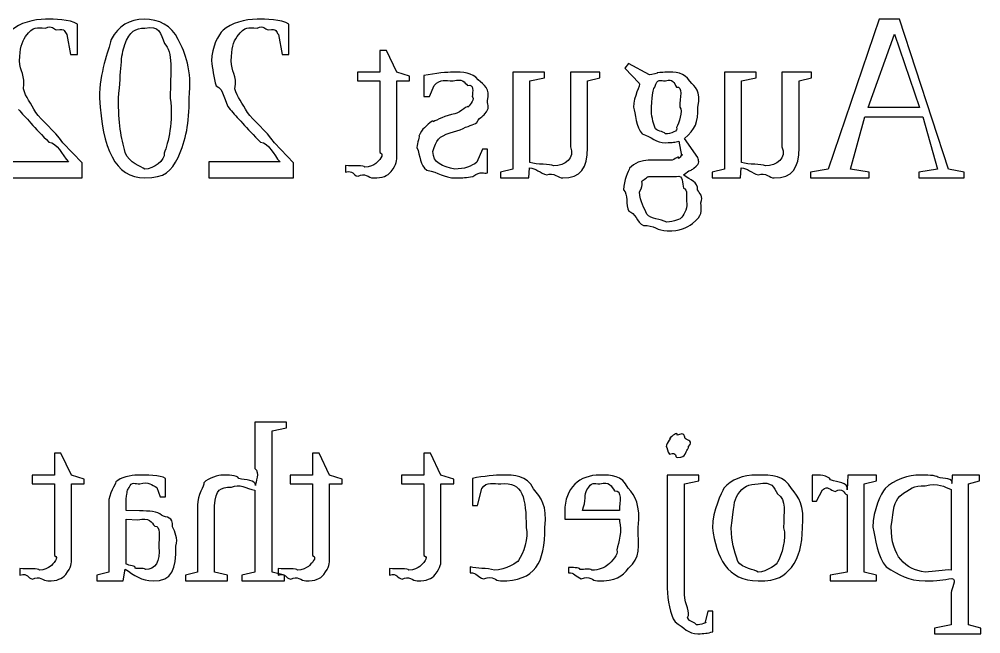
# Model space of a CAD drawing. Header units: millimetres. Extents: x 21 to 196, y 128 to 259.
# Drawn here: x 109.23 to 128.47, y 227.08 to 239.38 of the extents above; entities that cross this region are included whole.
import ezdxf

# ---------------------------------------------------------------- set-up
doc = ezdxf.new("R2010")
doc.units = ezdxf.units.MM
doc.layers.get('0').update_dxf_attribs({"linetype": 'CONTINUOUS'})

msp = doc.modelspace()

# ---------------------------------------------------------------- linework, layer by layer
at = {"color": 250}
for p, q in [((126.432, 239.378), (125.413, 236.379)), ((126.84, 239.378), (126.432, 239.378)), ((127.821, 236.379), (126.84, 239.378)), ((110.393, 238.672), (110.393, 239.279)), ((114.627, 238.672), (114.627, 239.279)), ((110.184, 239.074), (110.255, 238.672)), ((114.417, 239.074), (114.489, 238.672)), ((126.217, 237.614), (126.741, 239.08)), ((126.741, 239.08), (127.243, 237.614)), ((116.576, 238.755), (116.444, 238.755)), ((116.444, 238.755), (116.444, 238.319)), ((116.786, 238.319), (116.576, 238.755)), ((110.255, 238.672), (110.393, 238.672)), ((114.489, 238.672), (114.627, 238.672)), ((121.42, 238.49), (121.349, 238.402)), ((121.349, 238.402), (121.635, 238.099)), ((121.839, 238.264), (121.42, 238.49)), ((116.444, 238.319), (115.998, 238.319)), ((115.998, 238.319), (115.998, 238.143)), ((117.04, 238.236), (116.786, 238.319)), ((117.04, 238.143), (117.04, 238.236)), ((117.325, 238.253), (117.325, 237.829)), ((119.739, 238.319), (119.105, 238.319)), ((119.105, 238.319), (119.105, 236.379)), ((119.447, 238.143), (119.739, 238.204)), ((119.739, 238.204), (119.739, 238.319)), ((120.847, 238.319), (120.257, 238.319)), ((120.257, 238.319), (120.257, 236.825)), ((120.599, 238.143), (120.847, 238.204)), ((120.847, 238.204), (120.847, 238.319)), ((123.972, 238.319), (123.339, 238.319)), ((123.339, 238.319), (123.339, 236.379)), ((123.68, 238.143), (123.972, 238.204)), ((123.972, 238.204), (123.972, 238.319)), ((125.081, 238.319), (124.491, 238.319)), ((124.491, 238.319), (124.491, 236.825)), ((124.832, 238.143), (125.081, 238.204)), ((125.081, 238.204), (125.081, 238.319)), ((115.998, 238.143), (116.444, 238.143)), ((116.444, 238.143), (116.444, 236.71)), ((116.786, 236.682), (116.786, 238.143)), ((116.786, 238.143), (117.04, 238.143)), ((117.435, 237.829), (117.529, 238.049)), ((119.447, 236.511), (119.447, 238.143)), ((120.599, 236.804), (120.599, 238.143)), ((123.68, 236.511), (123.68, 238.143)), ((124.832, 236.804), (124.832, 238.143)), ((110.834, 237.801), (110.834, 237.801)), ((111.215, 237.801), (111.215, 237.801)), ((117.325, 237.829), (117.435, 237.829)), ((121.52, 237.619), (121.52, 237.619)), ((127.243, 237.614), (126.217, 237.614)), ((125.859, 236.379), (126.151, 237.427)), ((126.151, 237.427), (127.309, 237.427)), ((127.309, 237.427), (127.601, 236.379)), ((117.849, 237.107), (118.052, 237.167)), ((122.159, 237.085), (122.159, 237.085)), ((110.487, 236.506), (110.101, 236.908)), ((114.72, 236.506), (114.335, 236.908)), ((122.429, 236.941), (122.479, 236.655)), ((122.809, 236.611), (122.539, 236.991)), ((117.187, 236.814), (117.187, 236.814)), ((118.499, 236.781), (118.383, 236.517)), ((118.598, 236.781), (118.499, 236.781)), ((118.598, 236.302), (118.598, 236.781)), ((110.217, 236.522), (108.789, 236.522)), ((110.487, 236.203), (110.487, 236.506)), ((114.45, 236.522), (113.023, 236.522)), ((113.023, 236.522), (113.023, 236.203)), ((114.72, 236.203), (114.72, 236.506)), ((115.755, 236.451), (115.755, 236.318)), ((122.269, 236.556), (121.812, 236.556)), ((119.105, 236.379), (118.857, 236.318)), ((118.857, 236.318), (118.857, 236.203)), ((119.425, 236.203), (119.441, 236.407)), ((123.339, 236.379), (123.091, 236.318)), ((123.091, 236.318), (123.091, 236.203)), ((123.658, 236.203), (123.675, 236.407)), ((125.413, 236.379), (125.06, 236.318)), ((125.06, 236.318), (125.06, 236.203)), ((126.234, 236.318), (125.859, 236.379)), ((126.234, 236.203), (126.234, 236.318)), ((127.601, 236.379), (127.226, 236.318)), ((127.226, 236.318), (127.226, 236.203)), ((128.136, 236.318), (127.821, 236.379)), ((128.136, 236.203), (128.136, 236.318)), ((108.789, 236.203), (110.487, 236.203)), ((113.023, 236.203), (114.72, 236.203)), ((116.312, 236.203), (116.312, 236.203)), ((118.857, 236.203), (119.425, 236.203)), ((121.845, 236.23), (122.379, 236.23)), ((123.091, 236.203), (123.658, 236.203)), ((125.06, 236.203), (126.234, 236.203)), ((127.226, 236.203), (128.136, 236.203)), ((121.641, 235.922), (121.641, 235.922))]:
    msp.add_line(p, q, dxfattribs=at)
at = {"color": 0}
for p, q in [((114.574, 231.316), (113.946, 231.316)), ((113.946, 231.316), (113.946, 230.39)), ((114.574, 231.2), (114.574, 231.316)), ((114.288, 231.14), (114.574, 231.2)), ((114.288, 228.317), (114.288, 231.14)), ((110.065, 230.693), (109.933, 230.693)), ((109.933, 230.693), (109.933, 230.258)), ((110.275, 230.258), (110.065, 230.693)), ((115.229, 230.693), (115.097, 230.693)), ((115.097, 230.693), (115.097, 230.258)), ((115.438, 230.258), (115.229, 230.693)), ((117.458, 230.693), (117.326, 230.693)), ((117.326, 230.693), (117.326, 230.258)), ((117.668, 230.258), (117.458, 230.693)), ((122.175, 230.831), (122.175, 230.831)), ((109.933, 230.258), (109.486, 230.258)), ((109.486, 230.258), (109.486, 230.081)), ((110.528, 230.175), (110.275, 230.258)), ((110.528, 230.081), (110.528, 230.175)), ((111.598, 230.258), (111.598, 230.258)), ((112.154, 229.822), (112.154, 230.192)), ((115.097, 230.258), (114.65, 230.258)), ((114.65, 230.258), (114.65, 230.081)), ((115.692, 230.175), (115.438, 230.258)), ((115.692, 230.081), (115.692, 230.175)), ((117.326, 230.258), (116.88, 230.258)), ((116.88, 230.258), (116.88, 230.081)), ((117.922, 230.175), (117.668, 230.258)), ((117.922, 230.081), (117.922, 230.175)), ((118.296, 230.192), (118.296, 229.651)), ((122.826, 230.258), (122.192, 230.258)), ((122.192, 230.258), (122.192, 227.998)), ((122.539, 230.081), (122.826, 230.142)), ((122.826, 230.142), (122.826, 230.258)), ((125.094, 230.258), (125.094, 229.734)), ((125.127, 230.258), (125.094, 230.258)), ((125.811, 230.258), (125.794, 229.966)), ((126.384, 230.258), (125.811, 230.258)), ((126.136, 230.081), (126.384, 230.142)), ((126.384, 230.142), (126.384, 230.258)), ((127.894, 230.258), (127.889, 230.092)), ((128.44, 230.258), (127.894, 230.258)), ((128.22, 230.081), (128.44, 230.142)), ((128.44, 230.142), (128.44, 230.258)), ((109.486, 230.081), (109.933, 230.081)), ((109.933, 230.081), (109.933, 228.648)), ((110.275, 228.621), (110.275, 230.081)), ((110.275, 230.081), (110.528, 230.081)), ((111.984, 230.01), (112.05, 229.822)), ((113.946, 229.955), (113.946, 228.317)), ((114.65, 230.081), (115.097, 230.081)), ((115.097, 230.081), (115.097, 228.648)), ((115.438, 228.621), (115.438, 230.081)), ((115.438, 230.081), (115.692, 230.081)), ((116.88, 230.081), (117.326, 230.081)), ((117.326, 230.081), (117.326, 228.648)), ((117.668, 228.621), (117.668, 230.081)), ((117.668, 230.081), (117.922, 230.081)), ((118.401, 229.651), (118.484, 229.988)), ((120.843, 230.081), (120.843, 230.081)), ((122.539, 227.871), (122.539, 230.081)), ((125.182, 229.734), (125.303, 229.96)), ((126.136, 228.317), (126.136, 230.081)), ((127.878, 229.971), (127.878, 228.356)), ((128.22, 227.259), (128.22, 230.081)), ((111.366, 229.552), (111.366, 229.784)), ((112.05, 229.822), (112.154, 229.822)), ((125.094, 229.734), (125.182, 229.734)), ((125.794, 229.861), (125.794, 228.317)), ((111.019, 229.701), (111.019, 228.317)), ((111.636, 229.541), (111.366, 229.552)), ((112.794, 229.657), (112.794, 228.317)), ((113.135, 228.317), (113.135, 229.64)), ((118.296, 229.651), (118.401, 229.651)), ((120.143, 229.525), (120.143, 229.376)), ((121.24, 229.552), (120.501, 229.552)), ((111.366, 229.376), (111.603, 229.365)), ((111.366, 228.477), (111.366, 229.376)), ((120.143, 229.376), (121.24, 229.376)), ((121.24, 229.376), (121.24, 229.326)), ((123.101, 229.205), (123.101, 229.205)), ((123.476, 229.205), (123.476, 229.205)), ((126.676, 229.227), (126.676, 229.227)), ((109.244, 228.389), (109.244, 228.257)), ((111.311, 228.141), (111.35, 228.378)), ((114.408, 228.389), (114.408, 228.257)), ((116.637, 228.389), (116.637, 228.257)), ((118.252, 228.422), (118.252, 228.301)), ((120.22, 228.411), (120.22, 228.301)), ((111.019, 228.317), (110.782, 228.257)), ((110.782, 228.257), (110.782, 228.141)), ((112.794, 228.317), (112.557, 228.257)), ((112.557, 228.257), (112.557, 228.141)), ((113.395, 228.257), (113.135, 228.317)), ((113.395, 228.141), (113.395, 228.257)), ((113.946, 228.317), (113.681, 228.257)), ((113.681, 228.257), (113.681, 228.141)), ((114.536, 228.257), (114.288, 228.317)), ((114.536, 228.141), (114.536, 228.257)), ((125.794, 228.317), (125.458, 228.257)), ((125.458, 228.257), (125.458, 228.141)), ((126.384, 228.257), (126.136, 228.317)), ((126.384, 228.141), (126.384, 228.257)), ((109.801, 228.141), (109.801, 228.141)), ((110.782, 228.141), (111.311, 228.141)), ((112.557, 228.141), (113.395, 228.141)), ((113.681, 228.141), (114.536, 228.141)), ((114.964, 228.141), (114.964, 228.141)), ((117.194, 228.141), (117.194, 228.141)), ((125.458, 228.141), (126.384, 228.141)), ((127.878, 227.91), (127.878, 227.259)), ((123.008, 227.535), (122.953, 227.314)), ((123.107, 227.535), (123.008, 227.535)), ((123.107, 227.122), (123.107, 227.535)), ((127.878, 227.259), (127.542, 227.198)), ((128.468, 227.198), (128.22, 227.259)), ((127.542, 227.198), (127.542, 227.083)), ((127.542, 227.083), (128.468, 227.083)), ((128.468, 227.083), (128.468, 227.198))]:
    msp.add_line(p, q, dxfattribs=at)
at = {"color": 250}
for points in [[(109.754, 239.378), (109.525, 239.378), (109.227, 239.303), (109.076, 239.157)], [(110.393, 239.279), (110.237, 239.378), (109.93, 239.378), (109.754, 239.378)], [(111.727, 239.378), (111.439, 239.378), (111.217, 239.243), (111.066, 238.975)], [(112.411, 238.97), (112.27, 239.259), (112.033, 239.378), (111.727, 239.378)], [(113.987, 239.378), (113.758, 239.378), (113.461, 239.303), (113.309, 239.157)], [(114.627, 239.279), (114.471, 239.378), (114.163, 239.378), (113.987, 239.378)], [(109.357, 239.03), (109.525, 239.259), (109.571, 239.201), (109.754, 239.201)], [(109.754, 239.201), (109.9, 239.259), (109.903, 239.188), (109.98, 239.163)], [(109.98, 239.163), (110.171, 239.212), (110.126, 239.11), (110.184, 239.074)], [(111.341, 238.87), (111.439, 239.142), (111.56, 239.201), (111.744, 239.201)], [(111.744, 239.201), (112.039, 239.259), (112.055, 239.098), (112.135, 238.893)], [(113.309, 239.157), (113.218, 239.087), (113.078, 238.81), (113.078, 238.545)], [(113.59, 239.03), (113.758, 239.259), (113.804, 239.201), (113.987, 239.201)], [(113.987, 239.201), (114.133, 239.259), (114.136, 239.188), (114.213, 239.163)], [(114.213, 239.163), (114.405, 239.212), (114.359, 239.11), (114.417, 239.074)], [(109.236, 238.545), (109.245, 238.8), (109.277, 238.92), (109.357, 239.03)], [(111.066, 238.975), (111.016, 238.727), (110.834, 238.319), (110.834, 237.801)], [(112.631, 237.801), (112.685, 238.366), (112.558, 238.701), (112.411, 238.97)], [(113.469, 238.545), (113.479, 238.8), (113.51, 238.92), (113.59, 239.03)], [(111.215, 237.801), (111.27, 238.353), (111.257, 238.653), (111.341, 238.87)], [(112.135, 238.893), (112.314, 238.73), (112.251, 238.322), (112.251, 237.801)], [(109.313, 237.983), (109.363, 238.26), (109.236, 238.336), (109.236, 238.545)], [(113.078, 238.545), (113.1, 238.41), (113.109, 238.201), (113.171, 238.044)], [(113.546, 237.983), (113.596, 238.26), (113.469, 238.336), (113.469, 238.545)], [(117.898, 238.319), (117.808, 238.319), (117.556, 238.297), (117.325, 238.253)], [(117.529, 238.049), (117.676, 238.201), (117.738, 238.143), (117.915, 238.143)], [(118.411, 238.165), (118.293, 238.319), (118.116, 238.319), (117.898, 238.319)], [(117.915, 238.143), (118.095, 238.201), (118.135, 238.113), (118.201, 238.055)], [(121.994, 238.303), (122.035, 238.297), (121.877, 238.278), (121.839, 238.264)], [(121.944, 238.022), (121.994, 238.201), (122.06, 238.143), (122.159, 238.143)], [(122.154, 238.319), (122.167, 238.319), (122.06, 238.314), (121.994, 238.303)], [(122.644, 238.137), (122.538, 238.319), (122.367, 238.319), (122.154, 238.319)], [(122.159, 238.143), (122.311, 238.201), (122.333, 238.102), (122.379, 238.022)], [(109.561, 237.509), (109.462, 237.698), (109.361, 237.821), (109.313, 237.983)], [(113.171, 238.044), (113.339, 237.978), (113.323, 237.727), (113.447, 237.57)], [(113.794, 237.509), (113.695, 237.698), (113.594, 237.821), (113.546, 237.983)], [(118.201, 238.055), (118.342, 238.088), (118.295, 237.924), (118.295, 237.829)], [(118.598, 237.746), (118.661, 237.996), (118.536, 238.062), (118.411, 238.165)], [(121.635, 238.099), (121.667, 238.062), (121.52, 237.829), (121.52, 237.619)], [(121.878, 237.619), (121.906, 237.923), (121.9, 237.94), (121.944, 238.022)], [(122.379, 238.022), (122.52, 238.04), (122.446, 237.807), (122.446, 237.619)], [(122.809, 237.619), (122.88, 237.958), (122.754, 238.016), (122.644, 238.137)], [(110.834, 237.801), (110.899, 236.79), (111.137, 236.203), (111.744, 236.203)], [(111.347, 236.715), (111.27, 237.003), (111.215, 237.301), (111.215, 237.801)], [(112.251, 237.801), (112.314, 237.334), (112.211, 236.911), (112.13, 236.699)], [(112.411, 236.611), (112.568, 236.981), (112.631, 237.279), (112.631, 237.801)], [(118.295, 237.829), (118.342, 237.793), (118.266, 237.677), (118.207, 237.619)], [(118.207, 237.619), (118.223, 237.68), (118.061, 237.517), (117.942, 237.482)], [(118.543, 237.487), (118.661, 237.603), (118.598, 237.647), (118.598, 237.746)], [(121.52, 237.619), (121.55, 237.5), (121.577, 237.206), (121.69, 237.085)], [(121.944, 237.217), (121.906, 237.319), (121.878, 237.439), (121.878, 237.619)], [(122.446, 237.619), (122.52, 237.547), (122.423, 237.295), (122.379, 237.211)], [(122.539, 236.991), (122.762, 237.187), (122.809, 237.307), (122.809, 237.619)], [(109.214, 237.57), (109.352, 237.429), (109.539, 237.198), (109.825, 236.919)], [(110.101, 236.908), (109.929, 237.153), (109.675, 237.355), (109.561, 237.509)], [(113.447, 237.57), (113.585, 237.429), (113.772, 237.198), (114.059, 236.919)], [(114.335, 236.908), (114.162, 237.153), (113.909, 237.355), (113.794, 237.509)], [(117.942, 237.482), (117.769, 237.455), (117.578, 237.36), (117.512, 237.327)], [(118.383, 237.31), (118.47, 237.459), (118.507, 237.417), (118.543, 237.487)], [(117.512, 237.327), (117.515, 237.389), (117.384, 237.253), (117.336, 237.206)], [(118.052, 237.167), (118.212, 237.246), (118.314, 237.262), (118.383, 237.31)], [(122.159, 237.085), (122.108, 237.143), (121.985, 237.129), (121.944, 237.217)], [(122.379, 237.211), (122.428, 237.143), (122.258, 237.085), (122.159, 237.085)], [(117.226, 237.041), (117.25, 237.051), (117.187, 236.903), (117.187, 236.814)], [(117.336, 237.206), (117.301, 237.176), (117.252, 237.103), (117.226, 237.041)], [(117.507, 236.732), (117.581, 236.963), (117.621, 237.03), (117.849, 237.107)], [(121.69, 237.085), (121.892, 237.025), (121.959, 236.908), (122.164, 236.908)], [(109.825, 236.919), (109.995, 236.911), (110.078, 236.666), (110.217, 236.522)], [(114.059, 236.919), (114.228, 236.911), (114.311, 236.666), (114.45, 236.522)], [(122.164, 236.908), (122.311, 236.908), (122.349, 236.919), (122.429, 236.941)], [(111.744, 236.379), (111.677, 236.437), (111.432, 236.491), (111.347, 236.715)], [(112.13, 236.699), (112.152, 236.556), (111.92, 236.379), (111.744, 236.379)], [(116.444, 236.71), (116.558, 236.679), (116.417, 236.54), (116.362, 236.489)], [(116.67, 236.329), (116.786, 236.489), (116.786, 236.53), (116.786, 236.682)], [(117.187, 236.814), (117.25, 236.644), (117.253, 236.459), (117.385, 236.357)], [(117.948, 236.379), (117.698, 236.437), (117.507, 236.496), (117.507, 236.732)], [(120.257, 236.825), (120.355, 236.6), (120.147, 236.445), (119.926, 236.445)], [(120.103, 236.203), (120.465, 236.203), (120.599, 236.402), (120.599, 236.804)], [(122.418, 236.589), (122.461, 236.673), (122.329, 236.556), (122.269, 236.556)], [(122.479, 236.655), (122.538, 236.717), (122.455, 236.611), (122.418, 236.589)], [(124.491, 236.825), (124.588, 236.6), (124.38, 236.445), (124.16, 236.445)], [(124.336, 236.203), (124.699, 236.203), (124.832, 236.402), (124.832, 236.804)], [(111.744, 236.203), (112.152, 236.203), (112.261, 236.338), (112.411, 236.611)], [(116.146, 236.418), (116.136, 236.463), (115.91, 236.428), (115.755, 236.451)], [(116.362, 236.489), (116.331, 236.463), (116.235, 236.418), (116.146, 236.418)], [(118.383, 236.517), (118.29, 236.437), (118.128, 236.379), (117.948, 236.379)], [(119.926, 236.445), (119.844, 236.481), (119.594, 236.467), (119.447, 236.511)], [(121.812, 236.556), (121.696, 236.556), (121.524, 236.502), (121.442, 236.396)], [(122.727, 236.401), (122.88, 236.518), (122.809, 236.536), (122.809, 236.611)], [(124.16, 236.445), (124.077, 236.481), (123.828, 236.467), (123.68, 236.511)], [(115.755, 236.318), (115.923, 236.364), (115.898, 236.258), (116.009, 236.236)], [(116.009, 236.236), (116.14, 236.32), (116.217, 236.203), (116.312, 236.203)], [(116.312, 236.203), (116.511, 236.203), (116.59, 236.244), (116.67, 236.329)], [(117.385, 236.357), (117.628, 236.32), (117.708, 236.203), (117.964, 236.203)], [(118.306, 236.23), (118.474, 236.36), (118.529, 236.276), (118.598, 236.302)], [(119.441, 236.407), (119.557, 236.401), (119.655, 236.303), (119.783, 236.263)], [(119.783, 236.263), (119.929, 236.32), (120.015, 236.203), (120.103, 236.203)], [(121.442, 236.396), (121.418, 236.346), (121.321, 236.15), (121.321, 235.966)], [(122.379, 236.23), (122.534, 236.276), (122.487, 236.091), (122.523, 235.999)], [(122.523, 236.263), (122.652, 236.386), (122.671, 236.335), (122.727, 236.401)], [(122.798, 235.966), (122.82, 236.13), (122.655, 236.15), (122.523, 236.263)], [(123.675, 236.407), (123.79, 236.401), (123.888, 236.303), (124.017, 236.263)], [(124.017, 236.263), (124.163, 236.32), (124.248, 236.203), (124.336, 236.203)], [(117.964, 236.203), (118.106, 236.203), (118.182, 236.211), (118.306, 236.23)], [(121.641, 235.922), (121.748, 236.112), (121.66, 236.092), (121.696, 236.148)], [(121.696, 236.148), (121.817, 236.221), (121.779, 236.23), (121.845, 236.23)], [(121.321, 235.966), (121.418, 235.88), (121.357, 235.657), (121.426, 235.536)], [(121.784, 235.481), (121.748, 235.59), (121.641, 235.731), (121.641, 235.922)], [(122.523, 235.999), (122.608, 235.971), (122.578, 235.815), (122.578, 235.734)], [(122.87, 235.707), (122.92, 235.843), (122.847, 235.882), (122.798, 235.966)], [(122.578, 235.734), (122.608, 235.627), (122.548, 235.483), (122.484, 235.42)], [(122.699, 235.293), (122.92, 235.457), (122.87, 235.528), (122.87, 235.707)], [(121.426, 235.536), (121.553, 235.516), (121.59, 235.315), (121.718, 235.249)], [(122.186, 235.321), (122.053, 235.38), (121.877, 235.374), (121.784, 235.481)], [(122.484, 235.42), (122.479, 235.38), (122.319, 235.321), (122.186, 235.321)], [(122.192, 235.144), (122.454, 235.144), (122.582, 235.194), (122.699, 235.293)], [(121.718, 235.249), (121.927, 235.263), (122.005, 235.144), (122.192, 235.144)]]:
    msp.add_open_spline(points, degree=3, dxfattribs=at)
at = {"color": 0}
for points in [[(122.396, 231.057), (122.402, 231.142), (122.286, 231.035), (122.242, 230.991)], [(122.556, 230.991), (122.523, 231.142), (122.459, 231.057), (122.396, 231.057)], [(122.242, 230.991), (122.313, 231.054), (122.175, 230.893), (122.175, 230.831)], [(122.622, 230.831), (122.73, 230.937), (122.6, 230.947), (122.556, 230.991)], [(122.175, 230.831), (122.196, 230.816), (122.198, 230.721), (122.242, 230.677)], [(122.242, 230.677), (122.402, 230.728), (122.338, 230.61), (122.396, 230.61)], [(122.396, 230.61), (122.523, 230.61), (122.512, 230.633), (122.556, 230.677)], [(122.556, 230.677), (122.611, 230.816), (122.622, 230.772), (122.622, 230.831)], [(113.946, 230.39), (114.053, 230.305), (113.95, 230.117), (113.957, 230.048)], [(111.162, 230.12), (111.161, 230.073), (111.019, 229.888), (111.019, 229.701)], [(111.598, 230.258), (111.465, 230.258), (111.254, 230.211), (111.162, 230.12)], [(111.432, 230.01), (111.481, 230.139), (111.547, 230.081), (111.642, 230.081)], [(112.154, 230.192), (112.061, 230.258), (111.76, 230.258), (111.598, 230.258)], [(111.642, 230.081), (111.818, 230.139), (111.882, 230.057), (111.984, 230.01)], [(112.926, 230.104), (112.932, 230.051), (112.794, 229.851), (112.794, 229.657)], [(113.301, 230.258), (113.222, 230.258), (113.012, 230.206), (112.926, 230.104)], [(113.626, 230.192), (113.593, 230.258), (113.389, 230.258), (113.301, 230.258)], [(113.477, 230.015), (113.637, 230.095), (113.767, 229.995), (113.946, 229.955)], [(113.957, 230.048), (113.965, 230.172), (113.751, 230.15), (113.626, 230.192)], [(118.87, 230.258), (118.801, 230.258), (118.503, 230.236), (118.296, 230.192)], [(118.484, 229.988), (118.587, 230.139), (118.714, 230.081), (118.864, 230.081)], [(118.864, 230.081), (119.311, 230.139), (119.371, 229.789), (119.371, 229.205)], [(119.52, 229.982), (119.377, 230.258), (119.154, 230.258), (118.87, 230.258)], [(120.843, 230.258), (120.45, 230.258), (120.143, 230.013), (120.143, 229.525)], [(120.589, 229.96), (120.686, 230.139), (120.73, 230.081), (120.843, 230.081)], [(121.416, 229.999), (121.281, 230.258), (121.09, 230.258), (120.843, 230.258)], [(120.843, 230.081), (121.045, 230.139), (121.072, 230.034), (121.141, 229.944)], [(123.994, 230.258), (123.702, 230.258), (123.479, 230.17), (123.328, 229.993)], [(124.678, 229.988), (124.538, 230.258), (124.301, 230.258), (123.994, 230.258)], [(124.011, 230.081), (124.306, 230.139), (124.322, 230.015), (124.402, 229.883)], [(125.464, 230.164), (125.42, 230.258), (125.209, 230.258), (125.127, 230.258)], [(125.794, 229.966), (125.82, 230.132), (125.604, 230.101), (125.464, 230.164)], [(127.249, 230.258), (127.04, 230.258), (126.717, 230.167), (126.555, 229.988)], [(127.608, 230.214), (127.58, 230.258), (127.371, 230.258), (127.249, 230.258)], [(127.354, 230.043), (127.622, 230.114), (127.739, 230.018), (127.878, 229.971)], [(127.889, 230.092), (127.933, 230.198), (127.726, 230.183), (127.608, 230.214)], [(111.366, 229.784), (111.392, 229.927), (111.388, 229.961), (111.432, 230.01)], [(113.135, 229.64), (113.161, 229.978), (113.25, 230.015), (113.477, 230.015)], [(119.746, 229.21), (119.796, 229.658), (119.672, 229.802), (119.52, 229.982)], [(120.501, 229.552), (120.571, 229.742), (120.531, 229.879), (120.589, 229.96)], [(121.141, 229.944), (121.299, 229.96), (121.24, 229.725), (121.24, 229.552)], [(121.614, 229.21), (121.667, 229.676), (121.549, 229.825), (121.416, 229.999)], [(123.328, 229.993), (123.283, 229.905), (123.101, 229.554), (123.101, 229.205)], [(123.609, 229.872), (123.706, 230.022), (123.828, 230.081), (124.011, 230.081)], [(124.899, 229.205), (124.952, 229.663), (124.825, 229.807), (124.678, 229.988)], [(125.303, 229.96), (125.408, 230.059), (125.457, 229.95), (125.552, 229.932)], [(125.552, 229.932), (125.714, 230.022), (125.725, 229.89), (125.794, 229.861)], [(126.555, 229.988), (126.478, 229.901), (126.307, 229.554), (126.307, 229.216)], [(126.847, 229.839), (127.066, 229.996), (127.127, 230.043), (127.354, 230.043)], [(123.476, 229.205), (123.534, 229.629), (123.521, 229.736), (123.609, 229.872)], [(124.402, 229.883), (124.584, 229.757), (124.524, 229.525), (124.524, 229.205)], [(126.676, 229.227), (126.724, 229.61), (126.734, 229.707), (126.847, 229.839)], [(112.077, 229.453), (111.999, 229.541), (111.828, 229.537), (111.636, 229.541)], [(111.603, 229.365), (111.833, 229.42), (111.882, 229.313), (111.94, 229.233)], [(112.298, 229.222), (112.318, 229.434), (112.176, 229.401), (112.077, 229.453)], [(121.24, 229.326), (121.299, 229.162), (121.222, 228.899), (121.185, 228.764)], [(111.94, 229.233), (112.065, 229.257), (112.022, 229.015), (112.022, 228.825)], [(112.364, 228.836), (112.411, 228.993), (112.342, 229.118), (112.298, 229.222)], [(118.859, 228.141), (119.561, 228.141), (119.746, 228.497), (119.746, 229.21)], [(119.371, 229.205), (119.429, 229.015), (119.32, 228.681), (119.217, 228.549)], [(121.422, 228.395), (121.667, 228.596), (121.614, 228.836), (121.614, 229.21)], [(123.101, 229.205), (123.166, 228.611), (123.405, 228.141), (124.011, 228.141)], [(123.609, 228.527), (123.534, 228.772), (123.476, 228.892), (123.476, 229.205)], [(124.524, 229.205), (124.584, 228.997), (124.484, 228.651), (124.402, 228.516)], [(124.678, 228.411), (124.835, 228.622), (124.899, 228.859), (124.899, 229.205)], [(126.307, 229.216), (126.361, 228.986), (126.398, 228.61), (126.577, 228.422)], [(127.354, 228.317), (126.96, 228.375), (126.676, 228.621), (126.676, 229.227)], [(112.022, 228.825), (112.065, 228.527), (111.937, 228.367), (111.763, 228.367)], [(111.906, 228.141), (112.292, 228.141), (112.364, 228.372), (112.364, 228.836)], [(121.185, 228.764), (121.222, 228.659), (121.085, 228.53), (121.008, 228.461)], [(109.933, 228.648), (110.047, 228.618), (109.905, 228.479), (109.85, 228.428)], [(110.159, 228.268), (110.275, 228.428), (110.275, 228.469), (110.275, 228.621)], [(115.097, 228.648), (115.211, 228.618), (115.069, 228.479), (115.014, 228.428)], [(115.322, 228.268), (115.438, 228.428), (115.438, 228.469), (115.438, 228.621)], [(117.326, 228.648), (117.44, 228.618), (117.299, 228.479), (117.244, 228.428)], [(117.552, 228.268), (117.668, 228.428), (117.668, 228.469), (117.668, 228.621)], [(109.635, 228.356), (109.624, 228.402), (109.398, 228.367), (109.244, 228.389)], [(109.85, 228.428), (109.82, 228.402), (109.723, 228.356), (109.635, 228.356)], [(111.35, 228.378), (111.525, 228.258), (111.679, 228.141), (111.906, 228.141)], [(111.548, 228.395), (111.573, 228.45), (111.429, 228.444), (111.366, 228.477)], [(111.763, 228.367), (111.69, 228.408), (111.607, 228.375), (111.548, 228.395)], [(114.799, 228.356), (114.788, 228.402), (114.562, 228.367), (114.408, 228.389)], [(115.014, 228.428), (114.984, 228.402), (114.887, 228.356), (114.799, 228.356)], [(117.028, 228.356), (117.017, 228.402), (116.792, 228.367), (116.637, 228.389)], [(117.244, 228.428), (117.213, 228.402), (117.117, 228.356), (117.028, 228.356)], [(118.737, 228.356), (118.583, 228.402), (118.389, 228.378), (118.252, 228.422)], [(119.217, 228.549), (119.222, 228.519), (118.955, 228.356), (118.737, 228.356)], [(120.452, 228.372), (120.443, 228.424), (120.279, 228.396), (120.22, 228.411)], [(120.688, 228.356), (120.631, 228.402), (120.544, 228.362), (120.452, 228.372)], [(121.008, 228.461), (120.946, 228.402), (120.821, 228.356), (120.688, 228.356)], [(120.799, 228.141), (121.171, 228.141), (121.29, 228.225), (121.422, 228.395)], [(124.011, 228.317), (123.945, 228.375), (123.697, 228.387), (123.609, 228.527)], [(124.402, 228.516), (124.419, 228.494), (124.187, 228.317), (124.011, 228.317)], [(124.011, 228.141), (124.419, 228.141), (124.528, 228.231), (124.678, 228.411)], [(126.577, 228.422), (126.835, 228.258), (127.012, 228.141), (127.354, 228.141)], [(127.878, 228.356), (127.721, 228.375), (127.546, 228.317), (127.354, 228.317)], [(109.244, 228.257), (109.412, 228.302), (109.387, 228.196), (109.498, 228.174)], [(109.498, 228.174), (109.629, 228.258), (109.706, 228.141), (109.801, 228.141)], [(109.801, 228.141), (109.999, 228.141), (110.079, 228.182), (110.159, 228.268)], [(114.408, 228.257), (114.576, 228.302), (114.551, 228.196), (114.661, 228.174)], [(114.661, 228.174), (114.792, 228.258), (114.869, 228.141), (114.964, 228.141)], [(114.964, 228.141), (115.163, 228.141), (115.243, 228.182), (115.322, 228.268)], [(116.637, 228.257), (116.805, 228.302), (116.78, 228.196), (116.891, 228.174)], [(116.891, 228.174), (117.022, 228.258), (117.099, 228.141), (117.194, 228.141)], [(117.194, 228.141), (117.392, 228.141), (117.472, 228.182), (117.552, 228.268)], [(118.252, 228.301), (118.393, 228.314), (118.404, 228.209), (118.517, 228.18)], [(118.517, 228.18), (118.734, 228.258), (118.741, 228.141), (118.859, 228.141)], [(120.22, 228.301), (120.329, 228.32), (120.367, 228.218), (120.474, 228.185)], [(120.474, 228.185), (120.66, 228.258), (120.688, 228.141), (120.799, 228.141)], [(127.354, 228.141), (127.599, 228.141), (127.721, 228.158), (127.889, 228.191)], [(127.889, 228.191), (127.996, 228.174), (127.878, 227.98), (127.878, 227.91)], [(122.192, 227.998), (122.207, 227.748), (122.246, 227.474), (122.352, 227.32)], [(122.6, 227.408), (122.674, 227.513), (122.539, 227.659), (122.539, 227.871)], [(122.782, 227.259), (122.754, 227.318), (122.641, 227.309), (122.6, 227.408)], [(122.352, 227.32), (122.534, 227.201), (122.608, 227.083), (122.809, 227.083)], [(122.953, 227.314), (123.022, 227.318), (122.852, 227.259), (122.782, 227.259)], [(122.809, 227.083), (122.939, 227.083), (122.993, 227.096), (123.107, 227.122)]]:
    msp.add_open_spline(points, degree=3, dxfattribs=at)

doc.saveas('drawing.dxf')
